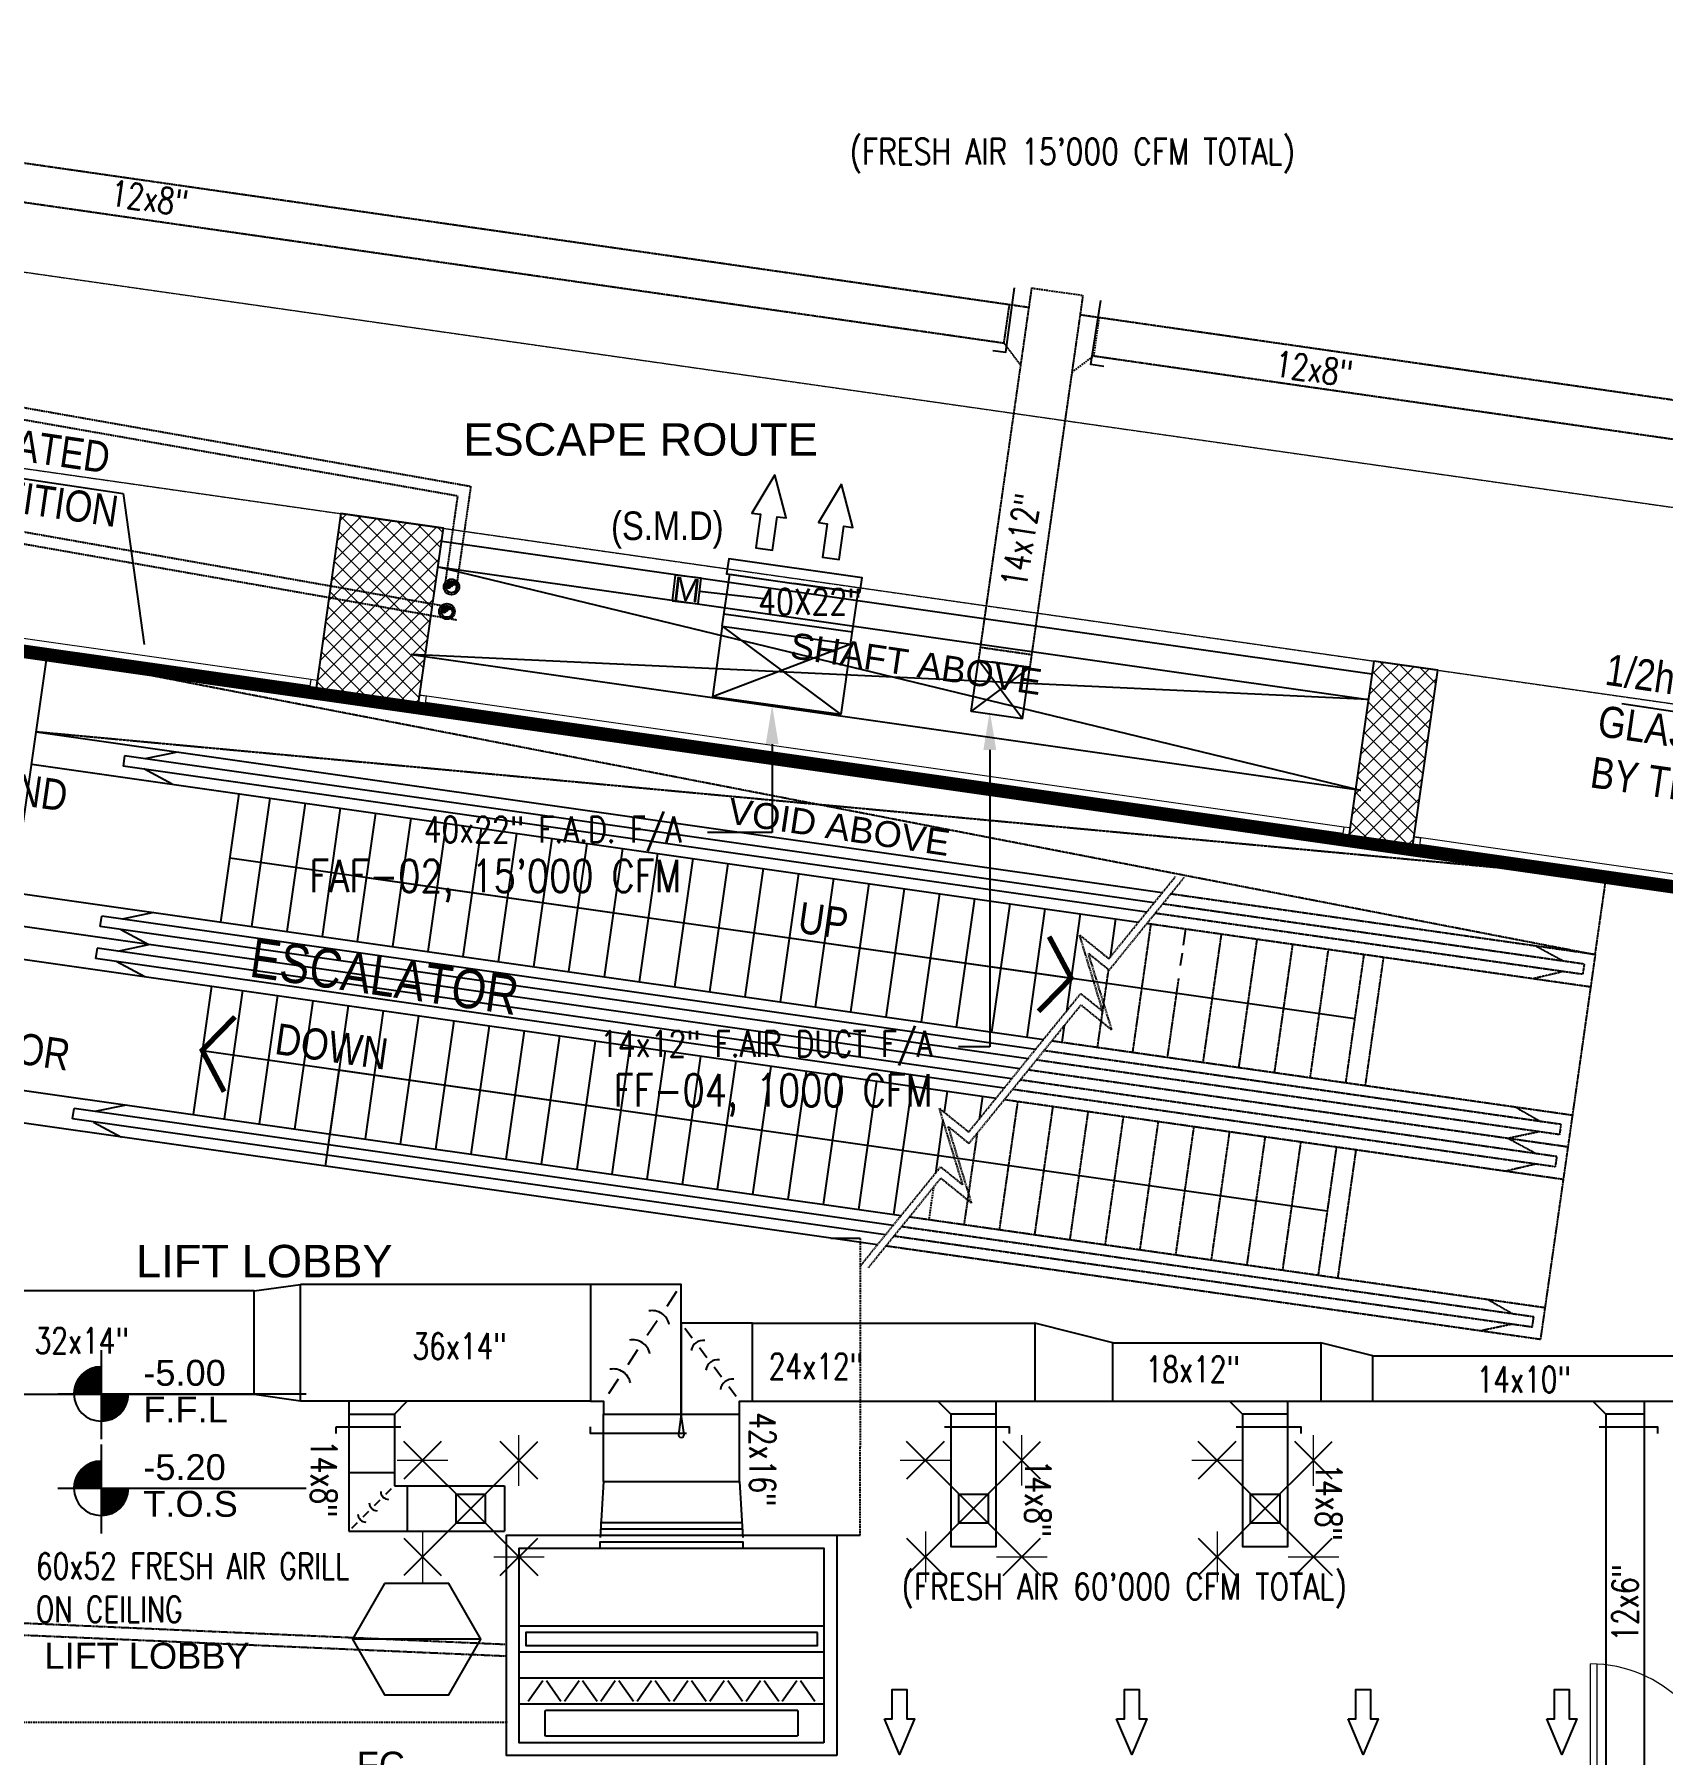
# Model space of a CAD drawing. Header units: inches. Extents: x 1152707 to 1351947, y 326920 to 480291.
# Drawn here: x 1193963 to 1206525, y 353412 to 366684 of the extents above; entities that cross this region are included whole.
import ezdxf
from ezdxf import colors
from ezdxf.entities.mleader import LeaderData, LeaderLine
from ezdxf.enums import TextEntityAlignment as Align
from ezdxf.math import Vec2, Vec3

# ---------------------------------------------------------------- set-up
doc = ezdxf.new("R2010")
doc.units = ezdxf.units.IN
doc.header["$MEASUREMENT"] = 0
for name, pattern in [('DASHED', [19.05, 12.7, -6.35]), ('DASHED2', [9.525, 6.35, -3.175]), ('HIDDEN', [9.525, 6.35, -3.175])]:
    doc.linetypes.add(name, pattern=pattern)
for name, color, linetype, lineweight in [('A-DOOR', 10, 'Continuous', 15), ('A-GLASS', 4, 'Continuous', 5), ('A-HATCH CONCRETE', 254, 'Continuous', 5), ('A-LEASING LINE', 7, 'DASHED2', 9), ('escape route', 8, 'HIDDEN', 15)]:
    doc.layers.add(name, color=color, linetype=linetype, lineweight=lineweight)
for name, color, linetype in [('A-TEXT', 3, 'Continuous'), ('AC-Deffusers', 3, 'Continuous'), ('AC-Equipment', 2, 'Continuous'), ('AC-Fresh DUCT', 100, 'Continuous'), ('AC-Ref PIPES', 3, 'Continuous'), ('AC-Smoke Fresh DUCT', 30, 'Continuous'), ('AC-Supply  DUCT', 30, 'Continuous'), ('AC-TEXT', 3, 'Continuous'), ('AC-TEXT Fresh DUCT', 140, 'Continuous'), ('AC-TXT', 3, 'Continuous'), ('dim2', 7, 'Continuous'), ('LGT ELEC', 252, 'Continuous'), ('P-FIRE-TXT', 181, 'Continuous'), ('S-COL', 210, 'Continuous'), ('SHAFT', 7, 'Continuous'), ('stair', 1, 'Continuous'), ('STEEL', 5, 'Continuous'), ('TAXT', 3, 'Continuous'), ('TEXT', 181, 'Continuous')]:
    doc.layers.add(name, color=color, linetype=linetype)
doc.styles.add('1', font='romans.shx', dxfattribs={"width": 0.8, "height": 0.125})
doc.styles.add('AC_Duct', font='romans.shx', dxfattribs={"width": 0.8, "height": 0.2})
doc.styles.add('AC_Equipment', font='romans.shx', dxfattribs={"width": 0.75, "height": 0.3})
doc.styles.add('ARIAL', font='ARIALN.TTF')
doc.styles.get("Standard").update_dxf_attribs({"font": 'arial.ttf'})
doc.styles.add('style1', font='arial.ttf')
doc.dimstyles.new('DIM-100', dxfattribs={"dimscale": 150, "dimtxt": 2, "dimasz": 1, "dimexe": 0.75, "dimexo": 1, "dimgap": 0.5, "dimtad": 1, "dimdec": 0, "dimzin": 11, "dimdsep": 46, "dimtxsty": 'ARIAL', "dimblk": 'R', "dimcen": 2.5, "dimdle": 1, "dimclrd": 256, "dimclre": 256, "dimclrt": 256, "dimazin": 0, "dimtfac": 1, "dimtdec": 0, "dimtix": 1, "dimtmove": 2, "dimatfit": 3, "dimldrblk": 'R', "dimtolj": 1, "dimtzin": 3, "dimlwd": -1, "dimlwe": 13, "dimarcsym": 0})
pattern_1 = [(45, (1341716.94, 266100.535), (-66.29126, 66.29126), []), (135, (1341716.94, 266100.535), (-66.29126, -66.29126), [])]
pattern_2 = [(45, (1178477.49, -15519.69), (-66.29126, 66.29126), []), (135, (1178477.49, -15519.69), (-66.29126, -66.29126), [])]

# ---------------------------------------------------------------- blocks, each defined once
blk = doc.blocks.new('SEDRGFE')
at = {"layer": 'A-HATCH CONCRETE'}
h = blk.add_hatch(dxfattribs=at)
h.set_pattern_fill('ANSI37', color=250, scale=750)
h.set_pattern_definition(pattern_1)
h.paths.add_polyline_path([(1359370, 696629), (1360161, 696516), (1360359, 697902), (1359567, 698015)])
h = blk.add_hatch(dxfattribs=at)
h.set_pattern_fill('ANSI37', color=250, scale=750)
h.set_pattern_definition(pattern_1)
h.paths.add_polyline_path([(1367339, 695491), (1367833, 695421), (1368031, 696807), (1367537, 696877)])
at = {"color": 250, "linetype": 'Continuous', "ltscale": 100}
blk.add_lwpolyline([(1389810, 674588), (1389810, 680290), (1389610, 680288), (1388060, 680288), (1388060, 686288), (1384200, 686288), (1384200, 693089), (1385203, 692942), (1385236, 693139), (1385780, 696950), (1386823, 704256), (1386865, 704553), (1351200, 709613), (1350434, 697904), (1372211, 694796), (1372209, 688237), (1371310, 688237), (1371310, 688038), (1371310, 684788), (1363260, 684788), (1363260, 684588), (1363260, 674588), (1389810, 674588)], dxfattribs=at)
at = {"layer": 'A-GLASS', "color": 250}
for p, q in [((1359334, 696735), (1352335, 697734)), ((1359320, 696636), (1352321, 697635)), ((1359327, 696685), (1352377, 697677)), ((1367289, 695498), (1360161, 696516)), ((1367304, 695597), (1360176, 696615)), ((1367297, 695548), (1360218, 696558)), ((1372311, 694883), (1367848, 695520)), ((1372211, 694846), (1367890, 695463)), ((1372311, 694782), (1367833, 695421))]:
    blk.add_line(p, q, dxfattribs=at)
for points in [[(1359334, 696735), (1359320, 696636), (1359370, 696629), (1359384, 696728)], [(1360225, 696608), (1360211, 696509), (1360161, 696516), (1360176, 696615)], [(1367304, 695597), (1367289, 695498), (1367339, 695491), (1367353, 695590)], [(1367897, 695513), (1367883, 695414), (1367833, 695421), (1367848, 695520)]]:
    blk.add_lwpolyline(points, close=True, dxfattribs=at)
at = {"layer": 'escape route', "color": 250, "ltscale": 0.5}
for p, q in [((1351543, 700675), (1385420, 695840)), ((1352816, 698978), (1381475, 694888))]:
    blk.add_line(p, q, dxfattribs=at)
at = {"layer": 'S-COL', "color": 250}
for points in [[(1359370, 696629), (1360161, 696516), (1360359, 697902), (1359567, 698015)], [(1367339, 695491), (1367833, 695421), (1368031, 696807), (1367537, 696877)]]:
    blk.add_lwpolyline(points, close=True, dxfattribs=at)
at = {"layer": 'SHAFT', "color": 250, "ltscale": 0.5}
for p, q in [((1360317, 697605), (1367433, 695882)), ((1367493, 696580), (1360110, 696927))]:
    blk.add_line(p, q, dxfattribs=at)
for points in [[(1360345, 697803), (1367521, 696778)], [(1360317, 697605), (1367493, 696580)], [(1360110, 696927), (1367436, 695881)]]:
    blk.add_lwpolyline(points, dxfattribs=at)
at = {"layer": 'TAXT', "color": 250, "ltscale": 100}
for p, q in [((1355383, 698548), (1357887, 698169)), ((1357887, 698169), (1358050, 697004)), ((1357887, 698169), (1358050, 697004)), ((1369450, 696551), (1371776, 696199))]:
    blk.add_line(p, q, dxfattribs=at)
at = {"layer": 'TAXT', "color": 250, "ltscale": 100, "style": 'style1'}
blk.add_text('SHAFT ABOVE', height=200, rotation=351.5403, dxfattribs=at).set_placement((1363022, 696902))
at = {"layer": 'TAXT', "color": 250, "ltscale": 100, "char_height": 240, "width": 2569.66, "attachment_point": 1, "rotation": 351.7483, "style": 'ARIAL'}
for insert in [(1355486, 698897), (1369345, 696934)]:
    blk.add_mtext('1/2hr FIRE RATED GLASS PARTITION\\PBY TENANT', dxfattribs=dict(at, insert=insert))
at = {"layer": 'TEXT', "color": 250, "ltscale": 0.5, "style": 'style1'}
blk.add_text('ESCAPE ROUTE', height=250, dxfattribs=at).set_placement((1360511, 698462))
blk = doc.blocks.new('SWDFHGTRD')
at = {"layer": 'A-HATCH CONCRETE'}
h = blk.add_hatch(dxfattribs=at)
h.set_pattern_fill('ANSI37', color=254, scale=750)
h.set_pattern_definition(pattern_2)
h.paths.add_polyline_path([(1196922, 414895), (1196130, 415008), (1196130, 415008), (1196922, 414895)])
h = blk.add_hatch(dxfattribs=at)
h.set_pattern_fill('ANSI37', color=254, scale=750)
h.set_pattern_definition(pattern_2)
h.paths.add_polyline_path([(1204594, 413801), (1204100, 413871), (1204100, 413871), (1204594, 413800)])
at = {"layer": 'TEXT', "ltscale": 0.5}
h = blk.add_hatch(dxfattribs=at)
h.set_pattern_fill('ANSI31', color=254, scale=0.8)
h.set_pattern_definition([(45, (112486.1624, -179970.14559), (-0.070710678119, 0.070710678119), [])])
h.paths.add_polyline_path([(1194478, 409813, 0.414214), (1194268, 409603), (1194478, 409603)])
h.paths.add_polyline_path([(1194688, 409603), (1194478, 409603), (1194478, 409393, 0.414214)])
h = blk.add_hatch(dxfattribs=at)
h.set_pattern_fill('ANSI31', color=254, scale=0.8)
h.set_pattern_definition([(45, (112486.1624, -180698.54559), (-0.070710678119, 0.070710678119), [])])
h.paths.add_polyline_path([(1194478, 409085, 0.414214), (1194268, 408875), (1194478, 408875)])
h.paths.add_polyline_path([(1194688, 408875), (1194478, 408875), (1194478, 408665, 0.414214)])
at = {"color": 254, "linetype": 'Continuous', "ltscale": 100}
blk.add_lwpolyline([(1226570, 392967), (1226570, 398670), (1226370, 398667), (1224821, 398667), (1224821, 404667), (1220960, 404667), (1220960, 411468), (1221964, 411321), (1221997, 411519), (1222541, 415330), (1223584, 422636), (1223626, 422933), (1187961, 427993), (1187194, 416284), (1208971, 413176), (1208969, 406617), (1208071, 406617), (1208071, 406417), (1208071, 403167), (1200021, 403167), (1200021, 402967), (1200021, 392967), (1226570, 392967)], dxfattribs=at)
at = {"layer": 'A-DOOR', "color": 254}
for p, q in [((1205970, 406520), (1205970, 407520)), ((1205970, 406520), (1205970, 407520)), ((1206020, 406520), (1206020, 407520)), ((1206020, 406520), (1206020, 407520))]:
    blk.add_line(p, q, dxfattribs=at)
blk.add_arc((1205970, 406520), 1000, 0, 90, dxfattribs=at)
at = {"layer": 'A-GLASS', "color": 254}
for p, q in [((1196081, 415016), (1189081, 416014)), ((1204050, 413878), (1196922, 414895)), ((1208971, 413176), (1204594, 413801))]:
    blk.add_line(p, q, dxfattribs=at)
for points in [[(1196081, 415016), (1196081, 415015), (1196130, 415008), (1196130, 415008)], [(1196972, 414888), (1196972, 414888), (1196922, 414895), (1196922, 414895)], [(1204050, 413878), (1204050, 413878), (1204100, 413871), (1204100, 413871)], [(1204643, 413793), (1204643, 413793), (1204594, 413800), (1204594, 413801)]]:
    blk.add_lwpolyline(points, dxfattribs=at)
at = {"layer": 'S-COL', "color": 254, "linetype": 'ByBlock'}
for points in [[(1196130, 415008), (1196130, 415008), (1196922, 414895), (1196922, 414895)], [(1204100, 413871), (1204100, 413871), (1204594, 413800), (1204594, 413801)]]:
    blk.add_lwpolyline(points, dxfattribs=at)
at = {"layer": 'SHAFT', "color": 254, "linetype": 'HIDDEN', "ltscale": 0.5}
for p, q in [((1194062, 415303), (1206005, 412993)), ((1206090, 413585), (1193977, 414710))]:
    blk.add_line(p, q, dxfattribs=at)
at = {"layer": 'stair', "color": 254}
for p, q in [((1195470, 413739), (1201962, 412812)), ((1196524, 413588), (1204150, 412500)), ((1195258, 412254), (1199608, 411633)), ((1196313, 412103), (1203938, 411015))]:
    blk.add_line(p, q, dxfattribs=at)
at = {"layer": 'stair', "color": 254, "linetype": 'HIDDEN'}
for points in [[(1200334, 410588), (1200955, 411355), (1201126, 411217), (1200945, 411807), (1201172, 411624), (1202036, 412692), (1202207, 412554), (1202027, 413144), (1202254, 412961), (1202769, 413597)], [(1200398, 410577), (1200957, 411268), (1201194, 411076), (1201014, 411666), (1201174, 411536), (1202038, 412604), (1202276, 412412), (1202095, 413003), (1202256, 412873), (1202836, 413590)]]:
    blk.add_lwpolyline(points, dxfattribs=at)
at = {"layer": 'stair', "color": 254, "const_width": 40}
for points in [[(1201710, 412554), (1201962, 412812), (1201792, 413131)], [(1195427, 411935), (1195258, 412254), (1195510, 412512)]]:
    blk.add_lwpolyline(points, dxfattribs=at)
at = {"layer": 'STEEL', "color": 254}
for p, q in [((1193977, 414710), (1194062, 415304)), ((1193977, 414710), (1194062, 415304)), ((1193942, 414462), (1202482, 413243)), ((1193801, 413472), (1201750, 412338)), ((1193730, 412977), (1201383, 411885)), ((1196313, 412103), (1196207, 411361)), ((1193589, 411987), (1200651, 410979))]:
    blk.add_line(p, q, dxfattribs=at)
at = {"layer": 'STEEL', "color": 254, "ltscale": 0.5}
for p, q in [((1193765, 413225), (1193977, 414710)), ((1202665, 413470), (1193977, 414710)), ((1194658, 414526), (1194647, 414447)), ((1202603, 413393), (1194658, 414526)), ((1194818, 414505), (1195058, 414555)), ((1202545, 413320), (1194647, 414447)), ((1195026, 414307), (1194806, 414425)), ((1195541, 414234), (1195400, 413244)), ((1195780, 414200), (1195638, 413210)), ((1196051, 414161), (1195910, 413171)), ((1196323, 414122), (1196182, 413132)), ((1196595, 414083), (1196454, 413093)), ((1196867, 414045), (1196726, 413055)), ((1197139, 414006), (1196998, 413016)), ((1197411, 413967), (1197269, 412977)), ((1197683, 413928), (1197541, 412938)), ((1197954, 413889), (1197813, 412899)), ((1198226, 413851), (1198085, 412861)), ((1198501, 413811), (1198360, 412821)), ((1198770, 413773), (1198629, 412783)), ((1199042, 413734), (1198901, 412744)), ((1199314, 413695), (1199172, 412705)), ((1199586, 413657), (1199444, 412667)), ((1199857, 413618), (1199716, 412628)), ((1200129, 413579), (1199988, 412589)), ((1200401, 413540), (1200260, 412550)), ((1200673, 413501), (1200532, 412511)), ((1200945, 413463), (1200804, 412473)), ((1201217, 413424), (1201075, 412434)), ((1194470, 413210), (1194482, 413289)), ((1201687, 412261), (1194482, 413289)), ((1194884, 413317), (1194641, 413266)), ((1201489, 413385), (1201347, 412395)), ((1201760, 413346), (1201619, 412356)), ((1202032, 413307), (1201925, 412554)), ((1201566, 412111), (1193765, 413225)), ((1201566, 412111), (1193765, 413225)), ((1201629, 412188), (1194470, 413210)), ((1194630, 413186), (1194846, 413070)), ((1202304, 413269), (1202262, 412970)), ((1194446, 413042), (1194435, 412962)), ((1201504, 412034), (1194446, 413042)), ((1194606, 413020), (1194846, 413070)), ((1201446, 411962), (1194435, 412962)), ((1194814, 412822), (1194594, 412940)), ((1195329, 412749), (1195188, 411759)), ((1195568, 412715), (1195426, 411725)), ((1195839, 412676), (1195698, 411686)), ((1196111, 412637), (1195970, 411647)), ((1196383, 412598), (1196242, 411608)), ((1196655, 412560), (1196514, 411570)), ((1196927, 412521), (1196786, 411531)), ((1197199, 412482), (1197057, 411492)), ((1197471, 412443), (1197329, 411453)), ((1197742, 412404), (1197601, 411414)), ((1198014, 412366), (1197873, 411376)), ((1201909, 412445), (1201891, 412317)), ((1198289, 412326), (1198148, 411336)), ((1198558, 412288), (1198417, 411298)), ((1198830, 412249), (1198689, 411259)), ((1199102, 412210), (1198961, 411220)), ((1199374, 412172), (1199232, 411182)), ((1199646, 412133), (1199504, 411143)), ((1199917, 412094), (1199776, 411104)), ((1200189, 412055), (1200048, 411065)), ((1200461, 412016), (1200320, 411026)), ((1200733, 411978), (1200592, 410988)), ((1194672, 411832), (1194429, 411781)), ((1201005, 411939), (1200982, 411778)), ((1201277, 411900), (1201251, 411721)), ((1200467, 410753), (1193553, 411740)), ((1194258, 411725), (1194270, 411804)), ((1200530, 410830), (1194258, 411725)), ((1200588, 410902), (1194270, 411804)), ((1194418, 411701), (1194634, 411585)), ((1200973, 411717), (1200914, 411305))]:
    blk.add_line(p, q, dxfattribs=at)
at = {"layer": 'STEEL', "color": 254, "linetype": 'HIDDEN', "ltscale": 0.5}
for p, q in [((1206005, 412993), (1206090, 413587)), ((1206005, 412993), (1202731, 413460)), ((1205908, 412840), (1202610, 413311)), ((1205920, 412919), (1202668, 413383)), ((1202576, 413230), (1202435, 412240)), ((1202548, 413234), (1205970, 412745)), ((1203120, 413152), (1202978, 412162)), ((1203395, 413113), (1203254, 412123)), ((1203670, 413074), (1203529, 412084)), ((1203945, 413034), (1203804, 412044)), ((1205760, 412942), (1205543, 413059)), ((1204220, 412995), (1204079, 412005)), ((1204371, 412974), (1204230, 411984)), ((1206005, 412993), (1205794, 411508)), ((1205920, 412919), (1205908, 412840)), ((1202249, 412879), (1202163, 412279)), ((1202790, 412809), (1202703, 412201)), ((1205526, 412809), (1205751, 412862)), ((1205743, 411682), (1201753, 412251)), ((1201815, 412328), (1205829, 411755)), ((1205794, 411508), (1201632, 412102)), ((1205794, 411508), (1201632, 412102)), ((1205732, 411603), (1201694, 412179)), ((1205708, 411434), (1201569, 412025)), ((1201549, 411861), (1201407, 410871)), ((1201449, 411875), (1205758, 411260)), ((1205696, 411355), (1201511, 411952)), ((1201820, 411822), (1201679, 410832)), ((1202092, 411784), (1201951, 410794)), ((1202364, 411745), (1202223, 410755)), ((1202633, 411706), (1202491, 410716)), ((1205385, 411819), (1205586, 411704)), ((1202908, 411667), (1202767, 410677)), ((1203183, 411628), (1203042, 410638)), ((1203458, 411589), (1203317, 410599)), ((1205572, 411625), (1205331, 411574)), ((1205548, 411457), (1205331, 411574)), ((1205732, 411603), (1205743, 411682)), ((1203733, 411549), (1203592, 410559)), ((1204008, 411510), (1203867, 410520)), ((1204159, 411489), (1204018, 410499)), ((1205794, 411508), (1205582, 410023)), ((1205708, 411434), (1205696, 411355)), ((1205314, 411324), (1205539, 411377)), ((1200716, 410970), (1205617, 410270)), ((1205520, 410118), (1200595, 410820)), ((1205531, 410197), (1200654, 410893)), ((1205582, 410023), (1200533, 410744)), ((1205173, 410334), (1205374, 410219)), ((1205360, 410140), (1205119, 410089)), ((1205520, 410118), (1205531, 410197))]:
    blk.add_line(p, q, dxfattribs=at)
at = {"layer": 'STEEL', "color": 254, "linetype": 'DASHED', "ltscale": 10}
blk.add_line((1202845, 413191), (1202804, 412909), dxfattribs=at)
at = {"layer": 'STEEL', "color": 254, "linetype": 'DASHED'}
for p, q in [((1202379, 412268), (1202379, 412268)), ((1200899, 411196), (1200864, 410949))]:
    blk.add_line(p, q, dxfattribs=at)
at = {"layer": 'STEEL', "color": 254, "linetype": 'DASHED', "ltscale": 0.5}
for p, q in [((1201236, 411612), (1201135, 410910)), ((1202167, 410783), (1202167, 410783))]:
    blk.add_line(p, q, dxfattribs=at)
at = {"layer": 'TEXT', "color": 254, "ltscale": 0.5}
for p, q in [((1194478, 409941), (1194478, 409253)), ((1194144, 409603), (1196061, 409603)), ((1194478, 409212), (1194478, 408525)), ((1194144, 408875), (1196061, 408875))]:
    blk.add_line(p, q, dxfattribs=at)
for centre in [(1194478, 409603), (1194478, 408875)]:
    blk.add_arc(centre, 210, 90, 0, dxfattribs=at)
at = {"layer": 'A-TEXT', "color": 254, "insert": (1195657, 413121), "char_height": 300, "width": 2832.22, "attachment_point": 1, "rotation": 351.7483, "style": 'ARIAL'}
blk.add_mtext('ESCALATOR ', dxfattribs=at)
at = {"layer": 'P-FIRE-TXT', "color": 254, "style": 'style1'}
blk.add_text('FC', height=200, dxfattribs=at).set_placement((1196450, 406643))
at = {"layer": 'TAXT', "color": 254, "ltscale": 100}
for s, height, rotation, style, p in [('VOID ABOVE', 200, 351.5403, 'style1', (1199304, 414006)), ('UP', 240, 351.8773, 'ARIAL', (1199844, 413163)), ('DOWN', 240, 351.8773, 'ARIAL', (1195809, 412227))]:
    blk.add_text(s, height=height, rotation=rotation, dxfattribs=dict(at, style=style)).set_placement(p)
at = {"layer": 'TAXT', "color": 254, "ltscale": 100, "char_height": 240, "width": 2265.78, "attachment_point": 1, "rotation": 351.7483, "style": 'ARIAL'}
for s, insert in [('TO - GROUND FLOOR', (1192404, 414598)), ('FROM - GROUND FLOOR', (1192088, 413052))]:
    blk.add_mtext(s, dxfattribs=dict(at, insert=insert))
at = {"layer": 'TEXT', "color": 254, "ltscale": 0.5, "style": 'style1'}
for s, height, p in [('LIFT LOBBY', 250, (1194747, 410503)), ('-5.00', 200, (1194803, 409666)), ('F.F.L', 200, (1194803, 409383)), ('-5.20', 200, (1194803, 408938)), ('T.O.S', 200, (1194803, 408655))]:
    blk.add_text(s, height=height, dxfattribs=at).set_placement(p)
blk = doc.blocks.new('*U93')
at = {"color": 6}
for p, q in [((0.4, 0.4), (0, 0)), ((0, 0.4), (0.4, 0))]:
    blk.add_line(p, q, dxfattribs=at)
for p, q in [((0, 0.4), (0, 0)), ((0, 0.4), (0.4, 0.4)), ((0.4, 0.4), (0.4, 0)), ((0.4, 0), (0, 0))]:
    blk.add_line(p, q)
blk = doc.blocks.new('Damper')
at = {"color": 2, "linetype": 'Continuous', "ltscale": 0.02}
blk.add_lwpolyline([(-0.25, 0.1), (-0.25, 0), (0.25, 0)], dxfattribs=at)
blk = doc.blocks.new('Side-Supply2')
at = {"layer": 'AC-Deffusers'}
blk.add_lwpolyline([(0, 0.45), (-0.1, 0.45), (-0.1, -0.45), (0, -0.45)], close=True, dxfattribs=at)
at = {"layer": 'AC-Deffusers', "color": 6, "ltscale": 0.02}
for points in [[(-0.7, 0.225), (-0.425, 0.10875), (-0.425, 0.16875), (-0.2, 0.16875), (-0.2, 0.28125), (-0.425, 0.28125), (-0.425, 0.34125)], [(-0.7, -0.225), (-0.425, -0.34125), (-0.425, -0.28125), (-0.2, -0.28125), (-0.2, -0.16875), (-0.425, -0.16875), (-0.425, -0.10875)]]:
    blk.add_lwpolyline(points, close=True, dxfattribs=at)
blk = doc.blocks.new('*U95')
at = {"color": 2, "linetype": 'Continuous', "ltscale": 0.02}
blk.add_line((0.1, 0), (0.6, 0), dxfattribs=at)
blk.add_lwpolyline([(-0.1, -0.1), (0.1, -0.1), (0.1, 0.1), (-0.1, 0.1)], close=True, dxfattribs=at)
at = {"color": 6, "linetype": 'Continuous'}
blk.add_text('M', height=0.18, dxfattribs=at).set_placement((0, 0), align=Align.MIDDLE_CENTER)
blk = doc.blocks.new('*U92')
at = {"color": 6}
for p, q in [((1, 0.55), (0, 0)), ((0, 0.55), (1, 0))]:
    blk.add_line(p, q, dxfattribs=at)
for p, q in [((0, 0.55), (0, 0)), ((0, 0.55), (1, 0.55)), ((1, 0.55), (1, 0)), ((1, 0), (0, 0))]:
    blk.add_line(p, q)
blk = doc.blocks.new('R')
at = {"color": 4, "lineweight": 13}
blk.add_line((-0.707, -0.707), (0.707, 0.707), dxfattribs=at)
for p, q in [((0, -1.05), (0, 1.05)), ((-1.05, 0), (1.05, 0))]:
    blk.add_line(p, q)
blk = doc.blocks.new('A$C1D94565E')
at = {"color": 252, "linetype": 'Continuous', "ltscale": 100}
blk.add_lwpolyline([(520, 904), (745, 904), (745, 679), (520, 679)], close=True, dxfattribs=at)
for points, override in [([(261, 1164), (633, 792)], {"dimasz": 1.3, "dimgap": 0.5, "dimtad": 0, "dimclrd": 252}), ([(1005, 1164), (633, 792)], {"dimasz": 1.3, "dimtad": 0, "dimclrd": 252}), ([(261, 420), (633, 792)], {"dimasz": 1.3, "dimtad": 0, "dimclrd": 252}), ([(1005, 420), (633, 792)], {"dimasz": 1.3, "dimtad": 0, "dimclrd": 252})]:
    blk.add_leader(points, dimstyle='DIM-100', override=override, dxfattribs=at)
blk = doc.blocks.new('A$C00FA4E35')
at = {"layer": 'AC-Ref PIPES', "linetype": 'Continuous', "ltscale": 100}
for points in [[(24750.428, 25635.789, 0.871487343), (24705.873, 25642.105, -0.871487343), (24661.319, 25648.421, -1)], [(24750.43, 25635.801, 0.871487343), (24705.875, 25642.117, -0.871487343), (24661.321, 25648.433, -1)], [(24750.528, 25635.924, 0.871487343), (24705.974, 25642.24, -0.871487343), (24661.419, 25648.556, -1)], [(24750.53, 25635.936, 0.871487343), (24705.976, 25642.252, -0.871487343), (24661.421, 25648.568, -1)], [(24714.995, 25446.93, 0.871487343), (24670.44, 25453.246, -0.871487343), (24625.886, 25459.562, -1)], [(24714.997, 25446.942, 0.871487343), (24670.443, 25453.258, -0.871487343), (24625.888, 25459.574, -1)], [(24715.095, 25447.065, 0.871487343), (24670.541, 25453.381, -0.871487343), (24625.986, 25459.697, -1)], [(24715.098, 25447.077, 0.871487343), (24670.543, 25453.393, -0.871487343), (24625.989, 25459.709, -1)]]:
    blk.add_hatch(color=6, dxfattribs=at).paths.add_polyline_path(points)
at = {"color": 252, "linetype": 'Continuous', "ltscale": 0.02}
for p, q in [((26442.037, 20205.392), (26366.305, 20091.796)), ((26292.037, 19980.392), (26216.305, 19866.796)), ((26507.022, 19923.96), (26563.82, 19848.228)), ((26142.037, 19755.392), (26066.305, 19641.796)), ((26619.522, 19773.96), (26676.32, 19698.228)), ((25992.037, 19530.392), (25916.305, 19416.796)), ((26732.022, 19623.96), (26788.82, 19548.228)), ((26844.522, 19473.96), (26901.32, 19398.228)), ((24264.97, 18808.122), (23914.97, 18808.122)), ((24111.631, 18554.784), (24155.808, 18598.961)), ((24199.131, 18642.284), (24243.308, 18686.461)), ((24364.97, 18708.122), (24364.97, 18358.122)), ((24024.131, 18467.284), (24068.308, 18511.461)), ((23936.631, 18379.784), (23980.808, 18423.961))]:
    blk.add_line(p, q, dxfattribs=at)
at = {"color": 252}
for p, q in [((28909.4, 19261.094), (28559.4, 19261.094)), ((31159.882, 19261.094), (30809.882, 19261.094)), ((33911.647, 19261.094), (33611.647, 19261.094)), ((23814.97, 19111.202), (23814.97, 19161.202)), ((23814.97, 19161.202), (24314.97, 19161.202))]:
    blk.add_line(p, q, dxfattribs=at)
at = {"color": 252, "linetype": 'Continuous', "ltscale": 100}
blk.add_line((24932.083, 17524.269), (23941.773, 17524.269), dxfattribs=at)
at = {"color": 252}
for points in [[(23540.362, 19361.094), (23184.593, 19411.094), (23184.593, 20211.094), (23540.362, 20261.094)], [(29207.907, 19361.094), (29809.524, 19361.094), (29809.524, 19811.094), (29207.907, 19961.094)], [(31413.033, 19361.094), (31814.111, 19361.094), (31814.111, 19711.094), (31413.033, 19811.094)], [(23914.97, 19361.094), (23914.97, 19261.094), (24264.97, 19261.094), (24364.97, 19361.094)], [(28459.4, 19361.094), (28559.4, 19261.094), (28559.4, 18238.738), (28909.4, 18238.738), (28909.4, 19361.094)], [(30709.882, 19361.094), (30809.882, 19261.094), (30809.882, 18238.256), (31159.882, 18238.256), (31159.882, 19361.094)], [(33511.647, 19361.094), (33611.647, 19261.094), (33611.647, 16330.963), (33911.647, 16330.963), (33911.647, 19361.094)], [(28509.4, 19161.202), (29009.4, 19161.202), (29009.4, 19111.202)], [(30759.882, 19161.202), (31259.882, 19161.202), (31259.882, 19111.202)], [(33561.647, 19161.202), (34011.647, 19161.202), (34011.647, 19111.202)]]:
    blk.add_lwpolyline(points, dxfattribs=at)
blk.add_lwpolyline([(25879.171, 19261.094), (26929.171, 19261.094), (26929.171, 19361.094), (27029.171, 19361.094), (27029.171, 19961.094), (26479.171, 19961.094), (26479.171, 19261.094), (26479.171, 20261.094), (25779.171, 20261.094), (25779.171, 19361.094), (25879.171, 19361.094)], close=True, dxfattribs=at)
blk.add_lwpolyline([(26479.171, 19261.094), (26458.351, 19101.52, 1.000000001), (26499.991, 19101.52)], format="xyb", close=True, dxfattribs=at)
at = {"color": 252, "linetype": 'Continuous'}
blk.add_lwpolyline([(26518.723, 19111.094), (25779.171, 19111.094), (25779.171, 19161.094)], dxfattribs=at)
at = {"color": 252, "linetype": 'Continuous', "ltscale": 100}
blk.add_lwpolyline([(24189.35, 17953.086), (23941.773, 17524.269), (24189.35, 17095.452), (24684.505, 17095.452), (24932.083, 17524.269), (24684.505, 17953.086)], close=True, dxfattribs=at)
for points in [[(28046.714, 16909.627), (28106.714, 16909.566), (28106.946, 17134.565), (28219.446, 17134.45), (28219.214, 16909.45), (28279.214, 16909.388), (28162.867, 16634.946), (28046.714, 16909.627)], [(29837.876, 16909.627), (29897.876, 16909.566), (29898.107, 17134.565), (30010.607, 17134.45), (30010.375, 16909.45), (30070.375, 16909.388), (29954.028, 16634.946), (29837.876, 16909.627)], [(31623.743, 16909.627), (31683.743, 16909.566), (31683.975, 17134.565), (31796.475, 17134.45), (31796.243, 16909.45), (31856.243, 16909.388), (31739.895, 16634.946), (31623.743, 16909.627)], [(33156.237, 16909.627), (33216.237, 16909.566), (33216.468, 17134.565), (33328.968, 17134.45), (33328.737, 16909.45), (33388.737, 16909.388), (33272.389, 16634.946), (33156.237, 16909.627)]]:
    blk.add_lwpolyline(points, dxfattribs=at)
at = {"color": 252, "linetype": 'Continuous', "ltscale": 0.02}
for centre, radius, start, end in [((26254.925, 19924.725), 133.849, 11.3099325, 101.3099325), ((26104.925, 19699.725), 133.849, 11.3099325, 101.3099325), ((26647.356, 19736.848), 92.808, 81.8698976, 171.8698976), ((26759.856, 19586.848), 92.808, 81.8698976, 171.8698976), ((25954.925, 19474.725), 133.849, 11.3099325, 101.3099325), ((26872.356, 19436.848), 92.808, 81.8698976, 171.8698976), ((24220.78, 18663.933), 61.25, 180, 270), ((24045.78, 18488.933), 61.25, 180, 270), ((24133.28, 18576.433), 61.25, 180, 270)]:
    blk.add_arc(centre, radius, start, end, dxfattribs=at)
at = {"layer": 'AC-Equipment', "color": 252, "linetype": 'Continuous'}
for p, q in [((25854.171, 18425.396), (26954.171, 18425.396)), ((25854.171, 18375.396), (26954.171, 18375.396)), ((25854.171, 18325.396), (26954.171, 18325.396)), ((27579.171, 17625.396), (25229.171, 17625.396)), ((25229.171, 17425.396), (27579.171, 17425.396)), ((25229.171, 17225.396), (27579.171, 17225.396)), ((25229.171, 17025.396), (27579.171, 17025.396))]:
    blk.add_line(p, q, dxfattribs=at)
at = {"layer": 'AC-Equipment', "color": 252, "linetype": 'Continuous', "ltscale": 0.02}
for p, q in [((25297.843, 17045.396), (25409.876, 17205.396)), ((25437.885, 17205.396), (25549.918, 17045.396)), ((25577.926, 17045.396), (25689.959, 17205.396)), ((25717.968, 17205.396), (25830.001, 17045.396)), ((25858.009, 17045.396), (25970.042, 17205.396)), ((25998.051, 17205.396), (26110.084, 17045.396)), ((26138.092, 17045.396), (26250.125, 17205.396)), ((26278.134, 17205.396), (26390.167, 17045.396)), ((26418.175, 17045.396), (26530.208, 17205.396)), ((26558.217, 17205.396), (26670.25, 17045.396)), ((26698.258, 17045.396), (26810.291, 17205.396)), ((26838.3, 17205.396), (26950.333, 17045.396)), ((26978.341, 17045.396), (27090.374, 17205.396)), ((27118.383, 17205.396), (27230.416, 17045.396)), ((27258.424, 17045.396), (27370.457, 17205.396)), ((27398.466, 17205.396), (27510.499, 17045.396))]:
    blk.add_line(p, q, dxfattribs=at)
at = {"layer": 'AC-Equipment', "color": 252, "linetype": 'Continuous'}
for points in [[(27679.171, 16625.396), (25129.171, 16625.396), (25129.171, 18325.396), (27679.171, 18325.396)], [(27579.171, 16725.396), (25229.171, 16725.396), (25229.171, 18225.396), (27579.171, 18225.396)], [(27529.171, 17575.396), (25279.171, 17575.396), (25279.171, 17475.396), (27529.171, 17475.396)]]:
    blk.add_lwpolyline(points, close=True, dxfattribs=at)
blk.add_lwpolyline([(25854.171, 18225.396), (25854.171, 18275.396), (26954.171, 18275.396), (26954.171, 18225.396)], dxfattribs=at)
at = {"layer": 'AC-Equipment', "color": 252, "linetype": 'DASHED2', "ltscale": 0.05}
blk.add_lwpolyline([(27379.171, 16775.396), (25429.171, 16775.396), (25429.171, 16975.396), (27379.171, 16975.396)], close=True, dxfattribs=at)
at = {"layer": 'AC-Fresh DUCT', "linetype": 'DASHED', "ltscale": 0.2}
for p, q in [((16202.171, 29661.569), (29159.858, 27800.241)), ((16159.515, 29364.617), (28968.994, 27524.579)), ((29181.052, 27948.736), (28767.21, 25049.155)), ((29576.988, 27891.862), (29167.23, 25020.896)), ((28968.994, 27524.579), (29011.65, 27821.531)), ((29555.794, 27743.366), (48437.56, 25031.065)), ((29096.276, 27354.755), (28968.994, 27524.579)), ((29661.882, 27425.048), (48394.904, 24734.113)), ((28785.531, 25177.52), (29181.518, 25121.002)), ((29167.23, 25020.896), (28870.24, 25063.284))]:
    blk.add_line(p, q, dxfattribs=at)
at = {"layer": 'AC-Fresh DUCT', "linetype": 'DASHED'}
for p, q in [((29181.052, 27948.736), (29576.988, 27891.862)), ((29661.868, 27424.947), (29704.247, 27721.874)), ((29492.212, 27297.881), (29661.868, 27424.947))]:
    blk.add_line(p, q, dxfattribs=at)
at = {"layer": 'AC-Ref PIPES', "color": 84, "linetype": 'DASHED', "ltscale": 0.02}
for p, q in [((15134.894, 27074.722), (24745.884, 25388.444)), ((15231.932, 27155.564), (24677.961, 25490.986)), ((20556.263, 27176.166), (24854.505, 26418.73)), ((20636.664, 27067.962), (24752.803, 26345.772)), ((24854.505, 26418.73), (24735.487, 25589.923)), ((24752.803, 26345.772), (24649.396, 25621.847)), ((24720.626, 25486.433), (24707.522, 25395.175))]:
    blk.add_line(p, q, dxfattribs=at)
at = {"layer": 'AC-Ref PIPES', "color": 252, "linetype": 'DASHED', "ltscale": 0.02}
for p, q in [((19607.292, 17727.777), (25129.171, 17484.334)), ((19512.234, 17637.845), (25129.171, 17394.397))]:
    blk.add_line(p, q, dxfattribs=at)
at = {"layer": 'AC-Ref PIPES', "linetype": 'Continuous', "ltscale": 100}
for centre, radius in [((24705.873, 25642.105), 60), ((24705.974, 25642.24), 60), ((24705.976, 25642.252), 60), ((24705.873, 25642.105), 45), ((24705.875, 25642.117), 45), ((24705.974, 25642.24), 45), ((24705.976, 25642.252), 45), ((24670.44, 25453.246), 60), ((24670.541, 25453.381), 60), ((24670.543, 25453.393), 60), ((24670.44, 25453.246), 45), ((24670.443, 25453.258), 45), ((24670.541, 25453.381), 45), ((24670.543, 25453.393), 45)]:
    blk.add_circle(centre, radius, dxfattribs=at)
at = {"layer": 'AC-Ref PIPES', "color": 6}
for centre in [(24705.875, 25642.117), (24670.443, 25453.258)]:
    blk.add_circle(centre, 60, dxfattribs=at)
at = {"layer": 'AC-Ref PIPES', "color": 6, "linetype": 'Continuous', "ltscale": 100}
for centre in [(24727.715, 25635.873), (24727.717, 25635.885), (24727.815, 25636.008), (24727.817, 25636.02), (24692.282, 25447.014), (24692.284, 25447.026), (24692.382, 25447.149), (24692.385, 25447.161)]:
    blk.add_arc(centre, 22.713, 359.7880831, 164.0750365, dxfattribs=at)
at = {"layer": 'AC-Smoke Fresh DUCT'}
for p, q in [((26795.465, 25338.625), (26852.839, 25740.616)), ((26852.839, 25740.616), (27347.823, 25669.97)), ((27842.807, 25599.323), (27347.823, 25669.97)), ((27785.432, 25197.332), (27842.807, 25599.323)), ((26807.864, 25435.601), (27799.34, 25296.361))]:
    blk.add_line(p, q, dxfattribs=at)
at = {"layer": 'AC-Supply  DUCT', "color": 252}
for p, q in [((23184.593, 20211.094), (20437.947, 20211.094)), ((25785.534, 20261.094), (23540.362, 20261.094)), ((27029.171, 19961.094), (29207.907, 19961.094)), ((29809.524, 19811.094), (31413.033, 19811.094)), ((31814.111, 19711.094), (35215.194, 19711.094)), ((23184.593, 19411.094), (20437.947, 19411.094)), ((25785.534, 19361.094), (23540.362, 19361.094)), ((23914.97, 19261.094), (23914.97, 18358.122)), ((24264.97, 19261.094), (24264.97, 18708.122)), ((25879.171, 18741.478), (25879.171, 19261.094)), ((26929.171, 18741.478), (26929.171, 19261.094)), ((27029.171, 19361.094), (29207.907, 19361.094)), ((29809.524, 19361.094), (31413.033, 19361.094)), ((31814.111, 19361.094), (35215.194, 19361.094)), ((25879.171, 18741.478), (25854.171, 18308.347)), ((25879.171, 18741.478), (26929.171, 18741.478)), ((26929.171, 18741.478), (26954.171, 18308.347)), ((24264.97, 18708.122), (25115.396, 18708.122)), ((23914.97, 18358.122), (25115.396, 18358.122))]:
    blk.add_line(p, q, dxfattribs=at)
at = {"layer": 'AC-Supply  DUCT', "color": 252, "linetype": 'Continuous'}
for p, q in [((23540.362, 19361.094), (23540.362, 20261.094)), ((29207.907, 19961.094), (29207.907, 19361.094)), ((31413.033, 19811.094), (31413.033, 19361.094)), ((25879.171, 19261.094), (26929.171, 19261.094)), ((25115.396, 18708.122), (25115.396, 18358.122))]:
    blk.add_line(p, q, dxfattribs=at)
at = {"layer": 'dim2', "color": 252}
for p, q in [((27633.341, 20616.67), (27859.036, 20616.67)), ((27679.234, 18325.396), (27859.036, 18325.396)), ((25129.171, 16888.592), (25129.171, 16880.722))]:
    blk.add_line(p, q, dxfattribs=at)
at = {"layer": 'dim2', "color": 252, "linetype": 'DASHED'}
for p, q in [((27858.856, 20616.49), (27858.856, 19005.342)), ((27858.856, 18325.576), (27858.856, 19004.978)), ((25128.991, 16880.902), (20475.718, 16880.902))]:
    blk.add_line(p, q, dxfattribs=at)
for points in [[(27858.826, 20616.49), (27858.886, 20616.49), (27858.856, 20616.67)], [(27858.826, 18325.576), (27858.886, 18325.576), (27858.856, 18325.396)], [(25128.991, 16880.932), (25128.991, 16880.872), (25129.171, 16880.902)]]:
    blk.add_solid(points, dxfattribs=at)
at = {"color": 252, "linetype": 'Continuous', "ltscale": 100}
for p in [(24221.576, 17739.258), (28101.11, 17739.74), (30351.592, 17739.258)]:
    blk.add_blockref('A$C1D94565E', p, dxfattribs=at)
at = {"layer": 'AC-Deffusers', "xscale": 1155.000000268919, "yscale": 1155.000000268919, "zscale": 1155.000000268919, "rotation": 261.8773290538386}
blk.add_blockref('Side-Supply2', (27343.095, 25670.645), dxfattribs=at)
at = {"layer": 'AC-Fresh DUCT', "linetype": 'DASHED', "yscale": 1000.00000023283, "zscale": 1000.00000023283}
for p, xscale, rotation in [((29016.405, 27701.718), 1000.00000023283, 82.20278318737034), ((29677.402, 27605.826), -1000.00000023283, 261.2884411142995)]:
    blk.add_blockref('Damper', p, dxfattribs=dict(at, xscale=xscale, rotation=rotation))
at = {"layer": 'AC-Fresh DUCT', "linetype": 'DASHED', "ltscale": 0.2, "xscale": 1000.00000023283, "yscale": 1000.00000023283, "zscale": 1000.00000023283, "rotation": 171.8773290484394}
blk.add_blockref('*U93', (29167.23, 25020.896), dxfattribs=at)
at = {"layer": 'AC-Smoke Fresh DUCT', "linetype": 'Continuous', "xscale": 1000.00000023283, "yscale": 1000.00000023283, "zscale": 1000.00000023283, "rotation": 353.3151427201848}
blk.add_blockref('*U95', (26520.651, 25621.872), dxfattribs=at)
at = {"layer": 'AC-Smoke Fresh DUCT', "linetype": 'Continuous', "ltscale": 0.02, "xscale": 1000.00000023283, "yscale": 1000.00000023283, "zscale": 1000.00000023283, "rotation": 352.1340185488547}
blk.add_blockref('*U92', (26720.194, 24793.8), dxfattribs=at)
at = {"color": 252, "linetype": 'Continuous', "ltscale": 100}
for tag, height, style, width, p in [('AHU', 288, 'AC_Equipment', 0.75, (56884.46, 22822.455)), ('B.03', 240, 'AC_Equipment', 0.7, (56884.46, 22467.255)), ('AHU', 288, 'AC_Equipment', 0.75, (63011.551, 19982.621)), ('150', 200, 'AC_Duct', 0.7, (54936.662, 19610.001)), ('200', 200, 'AC_Duct', 0.7, (62072.937, 19668.014)), ('B.01', 240, 'AC_Equipment', 0.7, (63011.551, 19627.421)), ('AHU', 288, 'AC_Equipment', 0.75, (24436.928, 17572.269)), ('B.04', 240, 'AC_Equipment', 0.7, (24436.928, 17217.069)), ('EF', 288, 'AC_Equipment', 0.75, (13361.997, 10940.286)), ('01', 240, 'AC_Equipment', 0.7, (13361.997, 10585.086)), ('AHU', 288, 'AC_Equipment', 0.75, (62113.318, 8777.511)), ('200', 200, 'AC_Duct', 0.7, (61069.801, 8536.962)), ('B.02', 240, 'AC_Equipment', 0.7, (62113.318, 8422.311)), ('MSU', 288, 'AC_Equipment', 0.75, (18640.373, 4334.348)), ('B.01', 240, 'AC_Equipment', 0.7, (18640.373, 3979.148))]:
    blk.add_attdef(tag, text='', height=height, dxfattribs=dict(at, style=style, width=width)).set_placement(p, align=Align.CENTER)
at = {"layer": 'AC-TEXT', "color": 3, "insert": (27778.002, 29435.543), "char_height": 200, "attachment_point": 1, "style": 'AC_Duct'}
blk.add_mtext("\\P{\\C6;(FRESH AIR 15'000 CFM TOTAL)}", dxfattribs=at)
at = {"layer": 'AC-TEXT', "color": 6, "insert": (25937.407, 26591.191), "char_height": 220, "attachment_point": 1, "style": 'ARIAL'}
blk.add_mtext('\\P(S.M.D)', dxfattribs=at)
at = {"layer": 'AC-TEXT', "color": 3, "lineweight": 18, "insert": (27073.367, 25628.416), "char_height": 160, "attachment_point": 1, "style": 'AC_Duct'}
blk.add_mtext('{\\H1.25x;\\C40;40X22"}', dxfattribs=at)
at = {"layer": 'AC-TEXT', "color": 252, "insert": (28178.03, 18364.314), "char_height": 200, "width": 6026.56922, "attachment_point": 1, "style": 'AC_Duct'}
blk.add_mtext("\\P(FRESH AIR 60'000 CFM TOTAL)", dxfattribs=at)
at = {"layer": 'AC-TEXT Fresh DUCT', "style": '1', "width": 0.75}
for s, rotation, p in [('12x8" ', 351.9529406, (22064.428, 28584.054, 0)), ('12x8" ', 351.9529406, (31048.074, 27268.402, 0)), ('14x12" ', 81.0357116, (29140.009, 25627.713, 0))]:
    blk.add_text(s, height=200, rotation=rotation, dxfattribs=at).set_placement(p)
at = {"layer": 'AC-TXT', "color": 252, "style": '1', "width": 0.75}
for s, p in [('32x14" ', (21489.143, 19726.808, 0)), ('36x14" ', (24404.428, 19683.753, 0)), ('24x12" ', (27153.661, 19528.766, 0)), ('18x12" ', (30061.167, 19506.318, 0)), ('14x10" ', (32615.16, 19427.318, 0)), ('60x52 FRESH AIR GRILL', (21499.764, 17987.806)), ('ON CEILING', (21499.764, 17654.295))]:
    blk.add_text(s, height=200, dxfattribs=at).set_placement(p)
for s, rotation, p in [('42x16" ', 270, (27005.88, 19274.745, 0)), ('14x8" ', 270, (23620.993, 19060.129, 0)), ('14x8" ', 270, (29131.338, 18908.674, 0)), ('14x8" ', 270, (31375.534, 18879.429, 0)), ('12x6" ', 90, (33860.802, 17505.142, 0))]:
    blk.add_text(s, height=200, rotation=rotation, dxfattribs=at).set_placement(p)
at = {"layer": 'dim2', "color": 252, "linetype": 'DASHED', "insert": (27858.856, 19005.16), "char_height": 0.18, "attachment_point": 5}
blk.add_mtext('\\A1;2291.27', dxfattribs=at)
at = {"layer": 'TEXT', "color": 252, "ltscale": 0.5, "style": 'style1'}
blk.add_text('LIFT LOBBY', height=200, dxfattribs=at).set_placement((21564.84, 17295.74))
at = {"layer": 'AC-TEXT'}
ml = blk.add_multileader_mtext('Standard', dxfattribs=at)
ml.set_content('40x22" F.A.D. F/A\\P{\\H1.25x;\\C40;FAF-02, 15\'000 CFM}', color=3, style='AC_Duct')
ml.set_leader_properties(color=6)
ml.build(insert=Vec2(0, 0))
ml.multileader.update_dxf_attribs({"dogleg_length": 0.5, "arrow_head_size": 300})
ctx = ml.context
ctx.base_point, ctx.char_height, ctx.arrow_head_size, ctx.landing_gap_size, ctx.plane_origin = Vec3(23070.375, 23746.981), 200, 300, 200, Vec3(27885.489, 22972.183)
ctx.text_align_type = 2
notes = []
notes.append((ctx, [(0, (1, 1, 0), (27179.899, 23746.981), (-1, 0), 500, [(0, [(27179.899, 24730.289)], 0, [])])]))
ctx.mtext.insert, ctx.mtext.alignment, ctx.mtext.flow_direction = Vec3(26479.899, 23870.791), 3, 5
ml = blk.add_multileader_mtext('Standard', dxfattribs=at)
ml.set_content('14x12" F.AIR DUCT F/A\\P{\\H1.25x;\\C40;FF-04, 1000 CFM}', color=3, style='AC_Duct')
ml.set_leader_properties(color=6)
ml.build(insert=Vec2(0, 0))
ml.multileader.update_dxf_attribs({"dogleg_length": 0.5, "arrow_head_size": 300})
ctx = ml.context
ctx.base_point, ctx.char_height, ctx.arrow_head_size, ctx.landing_gap_size, ctx.plane_origin = Vec3(25321.789, 22093.118), 200, 300, 200, Vec3(23789.102, 19468.619)
ctx.text_align_type = 2
notes.append((ctx, [(1, (1, 1, 0), (28859.316, 22093.118), (-1, 0), 242.289, [(0, [(28859.316, 24684.775)], 0, [])])]))
ctx.mtext.insert, ctx.mtext.alignment, ctx.mtext.flow_direction = Vec3(28417.027, 22216.928), 3, 5
for ctx, leaders in notes:
    for number, flags, end, landing, length, lines in leaders:
        leader = LeaderData()
        leader.index, (leader.has_last_leader_line, leader.has_dogleg_vector, leader.attachment_direction) = number, flags
        leader.last_leader_point, leader.dogleg_vector, leader.dogleg_length = Vec3(end), Vec3(landing), length
        for number, points, colour, breaks in lines:
            line = LeaderLine()
            line.index, line.vertices, line.color, line.breaks = number, Vec3.list(points), colors.encode_raw_color(colour), breaks
            leader.lines.append(line)
        ctx.leaders.append(leader)

msp = doc.modelspace()

# ---------------------------------------------------------------- linework, layer by layer
at = {"layer": 'A-LEASING LINE', "color": 6, "const_width": 100}
msp.add_lwpolyline([(1187961, 374585), (1187194, 362876), (1209070, 359754), (1209070, 353209), (1208170, 353210), (1208170, 349659), (1200120, 349659), (1200120, 339559), (1226470, 339559), (1226470, 345159), (1224720, 345159), (1224720, 351184), (1220859, 351184), (1220859, 358173), (1221883, 358026), (1223034, 366167), (1223042, 366166), (1223529, 369531), (1187961, 374585)], dxfattribs=at)

# ---------------------------------------------------------------- block references
at = {"color": 252, "linetype": 'Continuous', "ltscale": 100}
msp.add_blockref('A$C00FA4E35', (1172475, 336779), dxfattribs=at)
at = {"layer": 'AC-Fresh DUCT', "linetype": 'DASHED', "ltscale": 0.1}
msp.add_blockref('SEDRGFE', (-163239, -335028), dxfattribs=at)
at = {"layer": 'LGT ELEC', "color": 252, "linetype": 'Continuous'}
msp.add_blockref('SWDFHGTRD', (0, -53408), dxfattribs=at)

doc.saveas('drawing.dxf')
